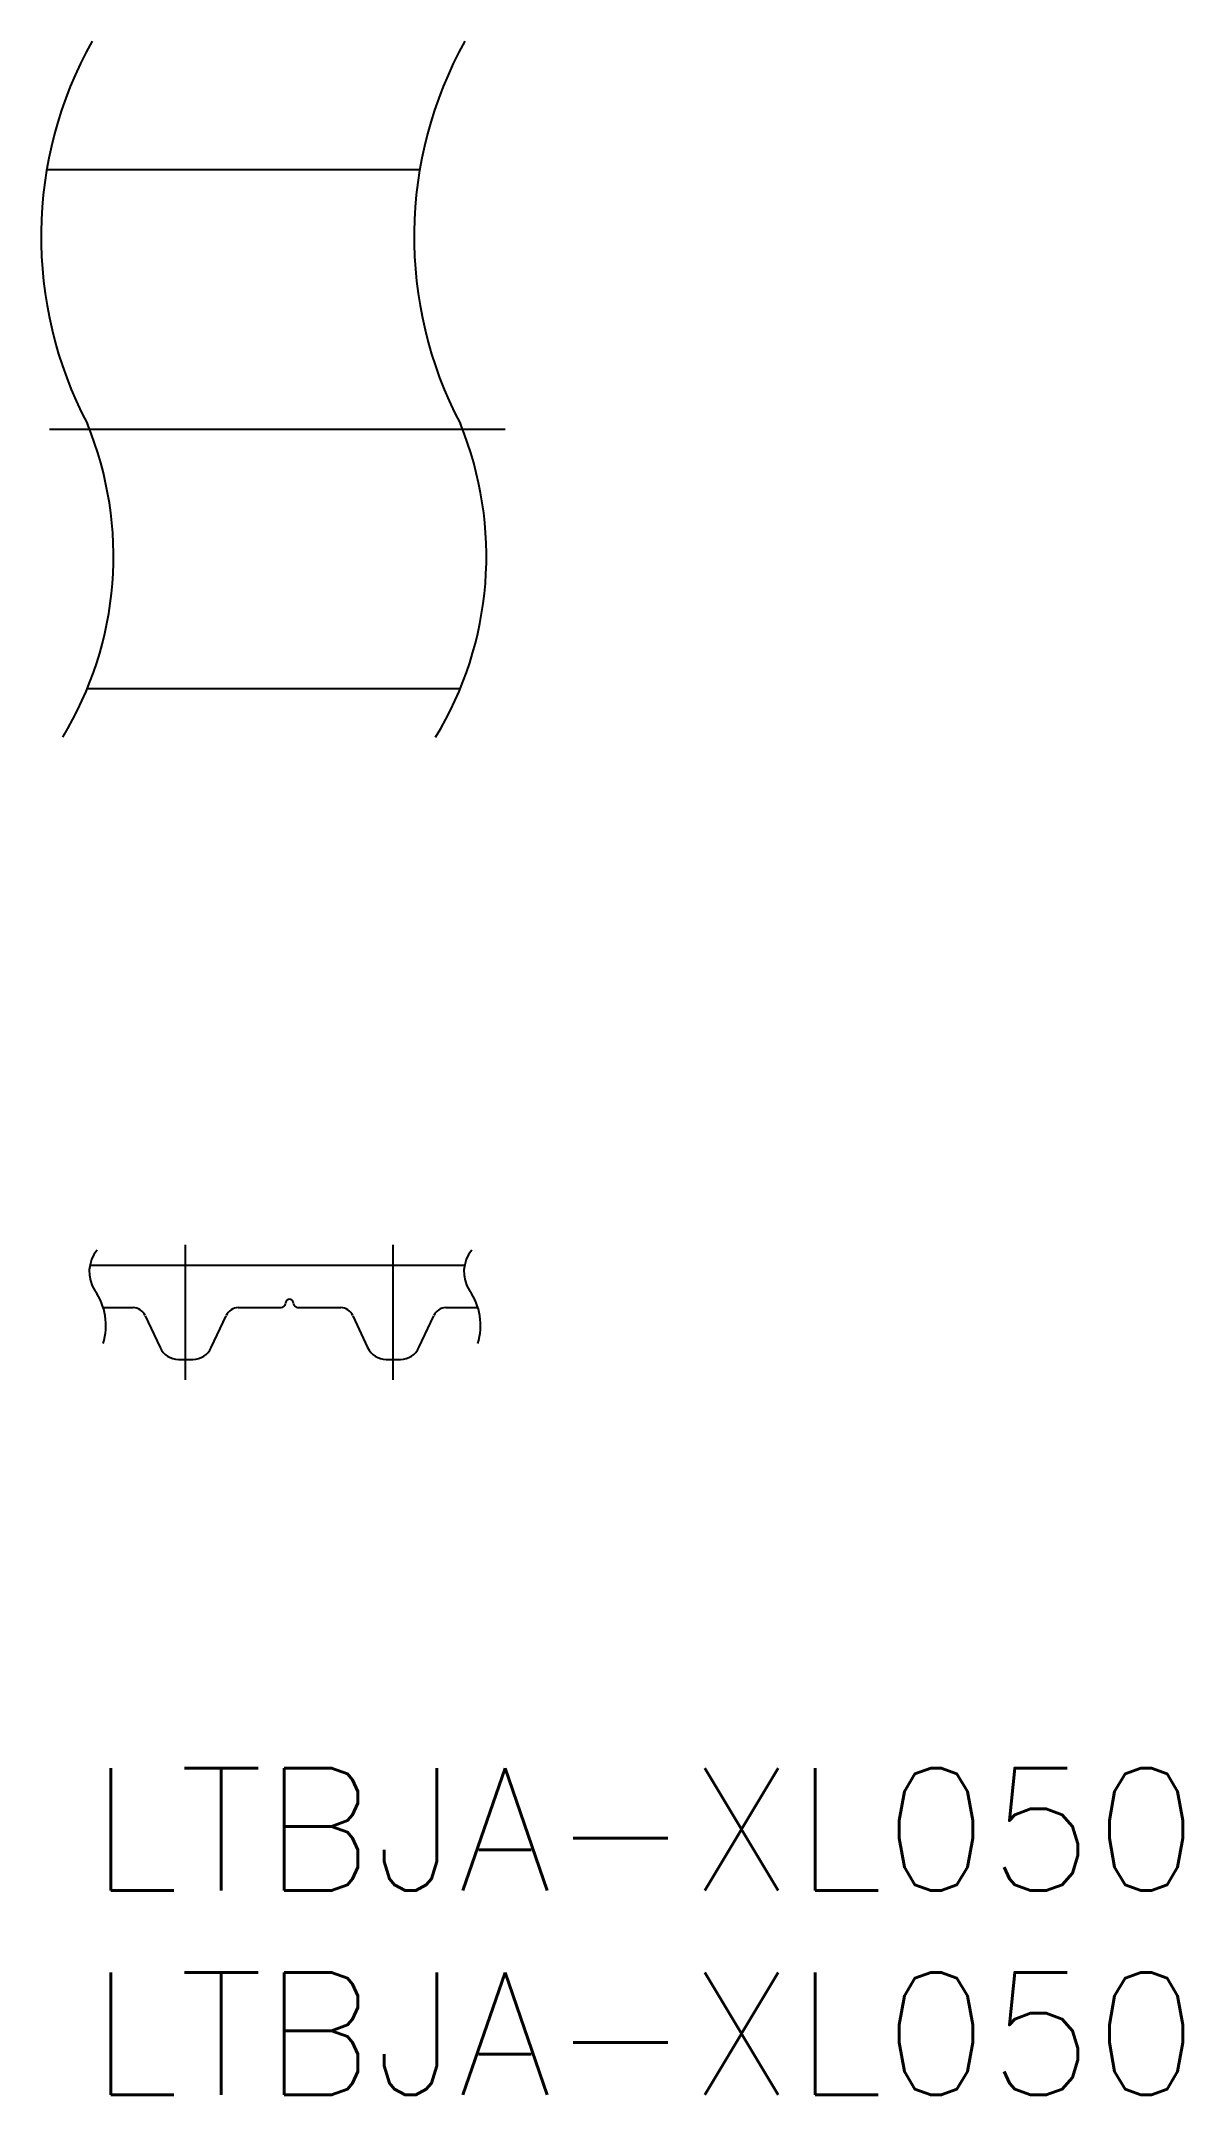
# Model space of a CAD drawing. Extents: x -1.2 to 26.7, y -8 to 42.3.
import ezdxf

# ---------------------------------------------------------------- set-up
doc = ezdxf.new("R2010")
doc.units = 0
doc.header["$LTSCALE"] = 0.5
doc.linetypes.add('CENTER', pattern=[50.8, 31.75, -6.35, 6.35, -6.35])
for name, color, linetype in [('MSM_CENTER', 1, 'CENTER'), ('MSM_CONTINUOUS', 7, 'CONTINUOUS'), ('MSM_NARROW', 5, 'CONTINUOUS'), ('MSM_PART_NUMBER', 7, 'CONTINUOUS')]:
    doc.layers.add(name, color=color, linetype=linetype)
doc.styles.get("Standard").update_dxf_attribs({"font": 'txt.shx', "height": 3, "bigfont": 'bigfont.shx'})

# ---------------------------------------------------------------- blocks, each defined once
blk = doc.blocks.new('*U10')
at = {"layer": 'MSM_PART_NUMBER'}
blk.add_text('LTBJA-XL050', height=3, dxfattribs=at).set_placement((0, -3))
blk = doc.blocks.new('*U11')
at = {"layer": 'MSM_PART_NUMBER'}
blk.add_text('LTBJA-XL050', height=3, dxfattribs=at).set_placement((0, -8))

msp = doc.modelspace()

# ---------------------------------------------------------------- linework, layer by layer
at = {"layer": 'MSM_CENTER'}
for p, q in [((10.162, 32.758), (-0.988, 32.758)), ((2.343, 9.5), (2.343, 12.8)), ((7.423, 9.5), (7.423, 12.8))]:
    msp.add_line(p, q, dxfattribs=at)
at = {"layer": 'MSM_CONTINUOUS'}
for p, q in [((8.068, 39.108), (-1.057, 39.108)), ((9.059, 26.408), (-0.066, 26.408)), ((9.059, 26.408), (-0.066, 26.408)), ((9.168, 12.3), (0, 12.3)), ((0.324, 11.27), (1.058, 11.27)), ((1.352, 11.07), (1.716, 10.289)), ((2.971, 10.289), (3.335, 11.07)), ((3.628, 11.27), (4.683, 11.27)), ((5.083, 11.27), (6.138, 11.27)), ((6.432, 11.07), (6.796, 10.289)), ((8.051, 10.289), (8.415, 11.07)), ((8.708, 11.27), (9.492, 11.27)), ((2.169, 10), (2.518, 10)), ((7.249, 10), (7.598, 10))]:
    msp.add_line(p, q, dxfattribs=at)
for centre, radius, start, end in [((1.035, 10.921), 0.35, 25.2359, 86.1773), ((3.652, 10.921), 0.35, 93.8227, 154.7641), ((4.683, 11.37), 0.1, 270, 0), ((4.883, 11.37), 0.1, 0, 180), ((5.083, 11.37), 0.1, 180, 270), ((6.115, 10.921), 0.35, 25.2359, 86.1773), ((8.732, 10.921), 0.35, 93.8227, 154.7641), ((2.169, 10.5), 0.5, 205, 270), ((2.518, 10.5), 0.5, 270, 335), ((7.249, 10.5), 0.5, 205, 270), ((7.598, 10.5), 0.5, 270, 335)]:
    msp.add_arc(centre, radius, start, end, dxfattribs=at)
at = {"layer": 'MSM_NARROW'}
for centre, radius, start, end in [((8.628, 37.475), 9.821, 150.8267, 207.7868), ((17.753, 37.475), 9.821, 150.8267, 207.7868), ((-7.957, 29.658), 8.534, 328.7005, 22.2953), ((1.168, 29.658), 8.534, 328.7005, 22.2953), ((0.83, 12.14), 0.845, 140.7841, 212.6122), ((9.997, 12.14), 0.845, 140.7841, 212.6122), ((-1.092, 10.825), 1.485, 342.99, 35.3876), ((8.075, 10.825), 1.485, 342.99, 35.3876)]:
    msp.add_arc(centre, radius, start, end, dxfattribs=at)

# ---------------------------------------------------------------- block references
at = {"layer": 'MSM_CONTINUOUS'}
for name in ['*U10', '*U11']:
    msp.add_blockref(name, (0, 0), dxfattribs=at)

doc.saveas('drawing.dxf')
